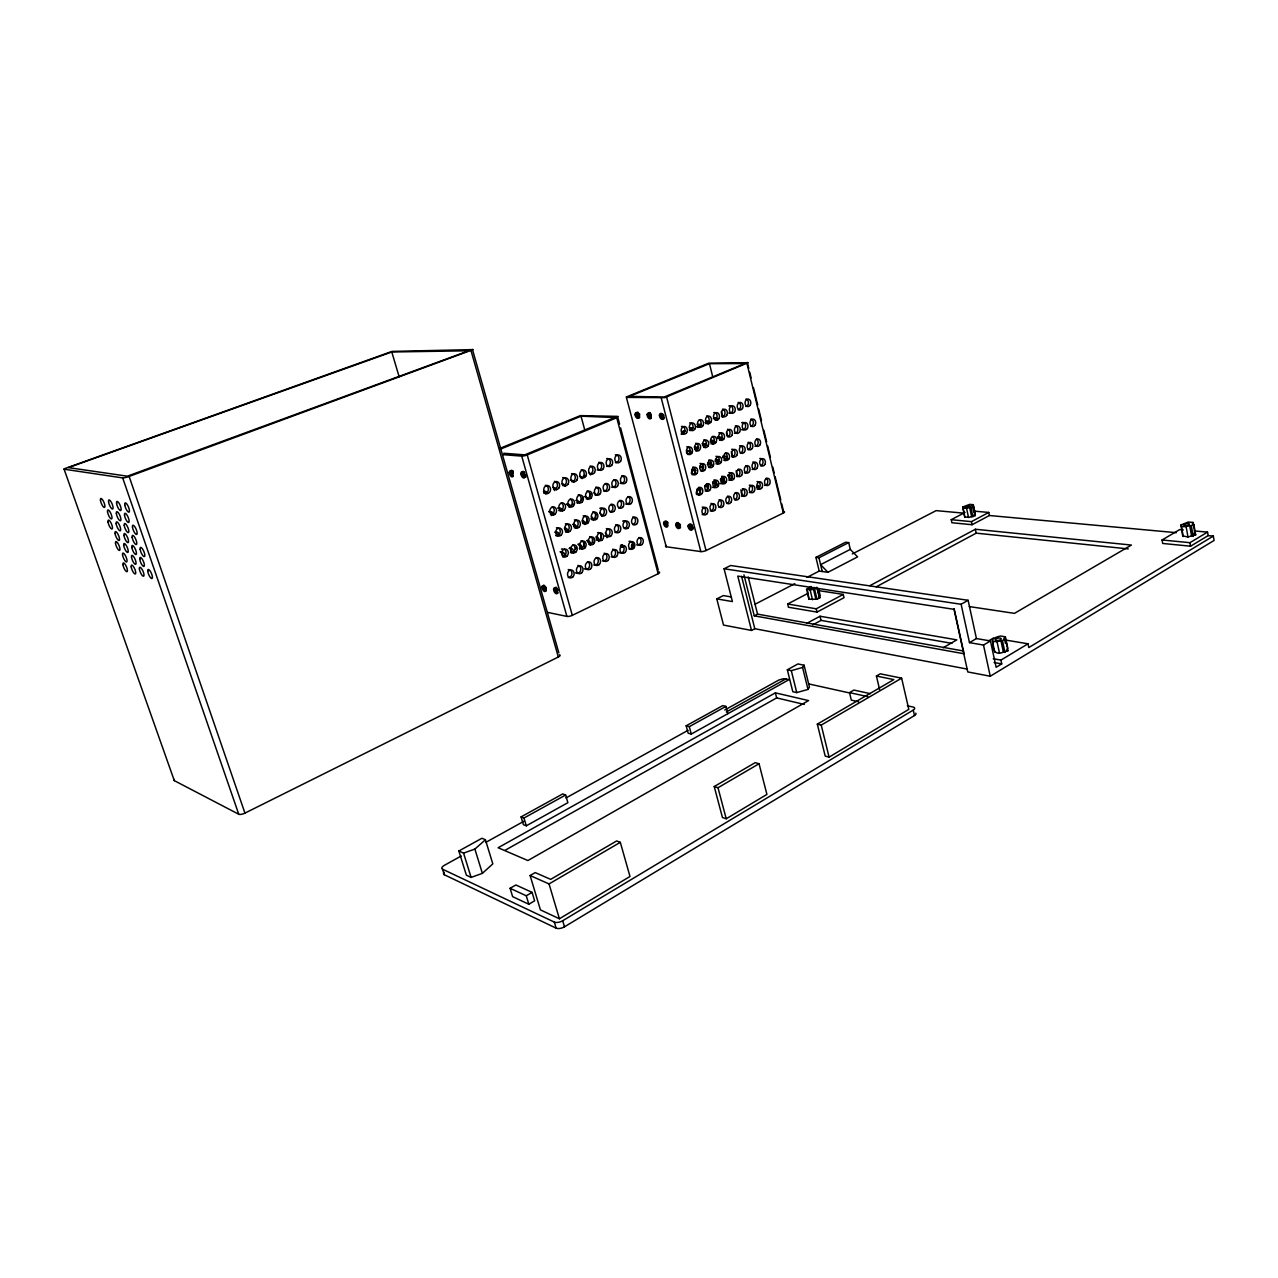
<?xml version="1.0" encoding="UTF-8"?>
<svg xmlns="http://www.w3.org/2000/svg" width="1278" height="1278" viewBox="0 0 1278 1278"><rect width="100%" height="100%" fill="white"/><g stroke="black" fill="none" stroke-linecap="round" stroke-linejoin="round"><path stroke-width="1.5" d="M1180.984 524.97C1181.687 528.549 1188.604 525.37 1191.32 525.865L1193.844 524.363L1195.713 534.827L1187.981 536.968L1182.693 535.913L1180.984 524.97L1188.252 522.031L1192.997 522.43L1194.866 532.862L1193.748 533.533M962.925 506.919C962.494 509.89 969.059 507.238 970.913 507.622L973.389 506.328L975.354 515.545L969.155 517.366L964.682 516.967L962.925 506.919L969.619 504.363L973.293 504.682L975.258 513.884L974.155 514.459M808 689.417L809.469 687.133L804.086 665.231L797.935 663.937L787.344 669.784L792.791 691.686L796.753 692.596L808 689.417L802.584 667.451L804.086 665.231M816.754 587.257L819.869 597.753L817.025 599.254L808.974 599.206L807.728 591.522M482.365 873.353L492.813 863.88L485.432 839.758L481.918 838.256L458.85 851.004L466.374 875.19L471.103 877.411L482.365 873.353L474.889 849.071L485.432 839.758M967.334 669.113L754.803 628.712L751.528 630.437L737.773 576.106L954.027 609.334L967.781 671.924L990.242 676.238L1214.1 540.434L1213.333 536.073L1208.157 535.61L1190.569 546.201L1162.708 543.454L1162.069 539.987L1179.658 529.619L1183.364 529.955M461.262 855.972L444.409 865.302A5.687 2.332 -19.3 0 0 442.539 869.2L444.281 874.727L556.154 928.163A6.23 2.891 -18.3 0 0 564.493 926.806L914.505 715.536A5.4 2.157 -11.7 0 0 915.767 713.172M993.278 658.729L1000.93 660.103L1001.728 663.905L996.137 667.292L990.466 640.949L976.424 638.553L969.475 642.626L961.104 604.27L724.067 568.774L732.422 601.587L716.782 598.887L723.524 625.07L751.528 630.437M1213.333 536.073L1028.79 647.563L1028.007 643.808L1004.971 639.943M992.766 641.332C992.591 649.815 994.46 655.55 1003.406 652.227L1008.022 650.678L1005.61 639.351L1004.045 639.096L1005.387 636.811L1007.783 648.09L1006.505 650.358L1008.022 650.678M1000.93 660.103L1028.007 643.808M559.397 918.77L629.99 876.468L620.309 842.33L616.683 840.94L550.674 879.36L535.226 872.602L530.114 875.542L540.418 909.872L559.397 918.77L549.045 883.929L530.114 875.542M726.223 818.783L766.912 794.405L759.036 763.749L755.218 762.646L714.226 786.545L722.453 817.521L726.223 818.783L717.996 787.727L714.226 786.545M876.42 676.03L893.801 679.608L817.329 724.131L825.205 756.081L829.087 757.135L908.818 709.354L901.629 678.171L880.27 673.81L876.42 676.03L879.583 689.513M1162.069 539.987L1189.93 542.687L1207.534 532.127L1208.157 535.61M442.539 869.2L554.332 922.093A6.23 2.875 -18.3 0 0 562.687 920.735L913.243 710.089A5.4 2.141 -11.7 0 0 913.099 707.038L907.332 705.76M1005.387 636.811L1000.69 636.029C990.865 637.77 988.357 643.585 1000.994 640.917L1005.61 639.351M988.405 640.997L993.469 638.01M969.475 642.626L983.501 645.055L990.466 640.949M1192.997 522.43L1192.294 524.188L1193.844 524.363M528.82 904.249L534.635 900.83L532.095 892.379L515.865 884.967L510.098 888.306L512.638 896.661L528.82 904.249L526.264 895.782L510.098 888.306M526.264 895.782L532.095 892.379M549.045 883.929L620.309 842.33M817.329 724.131L821.227 725.089L901.629 678.171M717.996 787.727L759.036 763.749M943.18 647.77L956.791 639.863L820.029 616.236L806.849 623.313M858.64 701.782L851.308 700.12L849.519 692.612L853.896 690.072L870.398 693.682M961.104 604.27L968.117 600.293L976.424 638.553M505.034 850.317L776.673 697.9L804.341 704.45M775.395 692.852L498.132 847.745L527.894 860.541L808.591 700.584L775.395 692.852L776.673 697.9M727.805 713.699L725.904 706.399L722.741 705.616L686.158 725.792L688.139 733.173L691.254 734.051L789.149 679.576L783.462 678.698L778.829 680.04L724.706 710.025M726.351 711.958L785.938 678.874M526.296 825.812L567.879 802.68L565.643 795.012L562.687 793.942L521.073 816.898L523.389 824.645L526.296 825.812L523.98 818.032L521.073 816.898M523.98 818.032L565.643 795.012M686.158 725.792L689.289 726.655L725.904 706.399M485.688 842.442L524.06 821.179M565.93 797.983L688.059 730.313M876.213 586.842L976.216 533.15L1128.266 548.917M812.808 624.814L821.035 620.389L951.934 643.361M870.014 585.612L975.386 529.252L1131.413 545.067L1014.46 613.36L969.283 606.571M807.776 593.455L787.647 603.999L788.446 607.242L817.025 612.098L844.023 597.673L843.256 594.414L818.303 590.548M965.066 512.43L951.231 519.683L951.902 522.75L972.079 524.731L989.412 515.513L1176.303 532.686M787.647 603.999L816.227 608.807L843.256 594.414M951.231 519.683L971.424 521.648L988.773 512.446L989.412 515.513M819.869 597.753L818.671 597.561L820.252 595.692L818.687 589.206M811.099 586.426L806.482 589.302L810.811 589.941L817.505 587.976M973.293 504.682L972.191 505.257L973.948 512.75M743.956 574.876L754.276 615.836L757.55 614.127L963.58 651.013M827.904 572.304L857.586 556.889L850.285 549.38L848.704 542.591L845.637 542.223L815.923 557.4L819.198 571.074L827.904 572.304L820.604 564.652L850.285 549.38M754.771 604.382L794.82 583.679M807.009 577.368L819.198 571.074M852.298 553.965L936.135 510.625L963.34 513.117M815.923 557.4L818.958 557.799L848.704 542.591M716.782 598.887L723.316 595.58L731.16 596.906M64.14 469.202L122.672 477.908A5.24 0.799 -17.3 0 0 129.126 476.438L473.084 349.597L392.011 351.402L63.98 468.882L174.303 780.634L238.746 814.246A4.952 1.677 -20.5 0 0 244.945 813.112L558.326 657.004A4.281 1.374 -16.2 0 0 559.381 654.751M724.067 568.774L730.681 565.499L968.117 600.293M547.655 612.386L566.905 616.411A4.01 1.214 -15.9 0 0 572.304 615.341L658.138 573.742A3.866 1.134 -14.9 0 0 658.793 571.937M626.955 397.41L664.8 397.65L748.189 362.664L708.603 363.224L626.268 397.027L666.237 546.76L700.839 551.585A3.802 1.086 -14.4 0 0 706.031 550.53L783.334 513.069A3.69 1.022 -13.6 0 0 784.133 511.631M502.749 454.649L521.728 456.118A4.106 0.863 -15.6 0 0 527.239 454.904L616.731 417.746A3.962 0.815 -14.9 0 0 617.53 416.372L580.404 415.606L499.826 448.386M499.81 449.393L581.027 416.181L614.734 417.539L524.747 454.856L503.708 453.259M709.45 363.687L629.623 396.324L664.001 397.107L744.85 363.559L709.45 363.687L712.789 377.074M391.787 351.993L68.421 467.62L127.369 476.183L468.754 350.779L391.787 351.993L399.135 376.738M458.85 851.004L463.563 853.113L474.889 849.071M787.344 669.784L791.306 670.646L802.584 667.451M973.389 506.328L972.382 505.385M974.044 511.12L988.773 512.446M1194.531 530.945L1207.534 532.127M1194.131 534.683L1195.713 534.827M974.124 515.433L975.354 515.545M754.276 615.836L964.043 653.761L954.139 608.647M994.092 662.515L1001.728 663.905M849.519 692.612L867.826 696.654M809.134 684.002L849.566 692.964M122.672 477.908L238.746 814.246M129.126 476.438L244.945 813.112M463.563 853.113L471.103 877.411M562.687 920.735L564.493 926.806M554.332 922.093L556.154 928.163M472.445 349.421L558.837 652.818M471.039 350.747L558.326 657.004M527.239 454.904L572.304 615.341M521.728 456.118L566.905 616.411M581.027 416.181L584.669 429.616M689.289 726.655L691.254 734.051M618.041 418.289L619.574 424.056M620.597 427.906L658.282 570.02M616.731 417.746L658.138 573.742M661.301 398.225L700.839 551.585M666.605 397.043L706.031 550.53M741.575 576.314L754.803 628.712M748.205 576.937L757.55 614.127M721.351 411.484L722.789 417.235M726.591 432.523L727.549 436.357M731.351 451.645L732.789 457.38M736.112 470.767L737.55 476.518M740.873 489.905L742.31 495.64M791.306 670.646L796.753 692.596M821.227 725.089L829.087 757.135M746.991 363.671L783.334 513.069M813.479 589.302L815.843 599.062M820.029 616.236L821.035 620.389M816.227 608.807L817.025 612.098M810.156 590.021L812.52 599.781M806.61 589.462L808.974 599.206M747.374 362.521L748.78 368.32M749.723 372.202L751.129 378M753.477 387.681L757.726 405.094M758.653 408.96L761.48 420.574M763.829 430.255L766.656 441.853M767.599 445.734L770.426 457.348M772.775 467.013L774.18 472.828M775.123 476.694L780.778 499.922M781.721 503.788L783.59 511.519M817.185 588.407L818.99 596.363M814.661 589.477L817.025 599.254M818.958 557.799L822.249 571.506M913.243 710.089L914.505 715.536M983.501 645.055L990.242 676.238M1000.994 640.917L1003.406 652.227M970.913 507.622L972.893 516.855M975.386 529.252L976.216 533.15M969.683 507.51L971.663 516.743M971.424 521.648L972.079 524.731M997.048 641.748L999.476 653.058M966.535 508.213L968.516 517.446M992.367 640.949L994.795 652.227M962.877 507.877L964.858 517.095M1004.268 637.818L1005.466 643.473M1002.559 641.173L1004.971 652.499M1181.351 526.089L1183.236 536.52M1191.32 525.865L1193.205 536.345M1189.738 525.721L1191.607 536.185M1189.93 542.687L1190.569 546.201M1186.096 526.504L1187.981 536.968M663.985 417.571A2.316 1.294 67.2 0 1 662.148 417.618A2.316 1.294 67.2 0 1 661.141 414.679A2.316 1.294 67.2 0 1 662.803 414.104M663.522 414.919A2.316 1.294 67.2 0 1 663.985 416.021M692.612 526.951A2.284 1.262 64.7 0 1 691.254 528.725A2.284 1.262 64.7 0 1 689.8 525.29A2.284 1.262 64.7 0 1 692.149 525.865M693.235 528.213A2.284 1.262 64.7 0 1 691.606 526.744A2.284 1.262 64.7 0 1 691.318 524.475M693.139 527.287A3.035 1.677 64.7 0 1 691.765 529.571A3.035 1.677 64.7 0 1 689.305 526.28A3.035 1.677 64.7 0 1 690.679 523.996M691.717 524.619A3.035 1.677 64.7 0 1 692.197 525.162M663.905 417.219A2.316 1.294 67.2 0 1 662.627 414.2M664.049 418.673A3.099 1.725 67.2 0 1 661.221 417.107A3.099 1.725 67.2 0 1 661.157 413.273M725.361 452.987A3.77 2.939 -86 0 1 727.07 457.38A3.77 2.939 -86 0 1 723.843 460.288M715.952 456.342A3.786 2.971 -85.9 0 1 719.29 459.936A3.786 2.971 -85.9 0 1 715.952 463.85M708.843 459.984A3.802 2.987 -85.7 0 1 711.431 463.626A3.802 2.987 -85.7 0 1 708.843 467.508M731.703 449.297A3.77 2.923 -86.1 0 1 735.01 452.891A3.77 2.923 -86.1 0 1 731.703 456.757M739.499 445.782A3.754 2.907 -86.3 0 1 742.758 448.882A3.754 2.907 -86.3 0 1 740.25 453.195M748.013 442.284A3.738 2.891 -86.4 0 1 750.505 445.894A3.738 2.891 -86.4 0 1 747.997 449.696M756.432 439.057A3.738 2.875 -86.5 0 1 758.094 443.402A3.738 2.875 -86.5 0 1 754.947 446.262M699.993 463.483A3.818 3.003 -85.6 0 1 703.379 466.598A3.818 3.003 -85.6 0 1 700.791 470.991M692.724 467.061A3.834 3.019 -85.4 0 1 695.328 471.215A3.834 3.019 -85.4 0 1 691.925 474.681M718.827 432.779A3.786 2.955 -86.8 0 1 722.15 435.926A3.786 2.955 -86.8 0 1 719.594 440.271M712.421 436.469A3.802 2.987 -86.7 0 1 714.146 440.894A3.802 2.987 -86.7 0 1 710.887 443.801M703.747 439.872A3.818 3.003 -86.5 0 1 706.351 443.546A3.818 3.003 -86.5 0 1 703.747 447.428M727.486 429.312A3.786 2.939 -86.9 0 1 730.042 432.97A3.786 2.939 -86.9 0 1 727.486 436.788M735.329 425.862A3.77 2.923 -87 0 1 737.837 429.999A3.77 2.923 -87 0 1 734.546 433.338M741.623 422.73A3.754 2.907 -87.1 0 1 745.633 426.085A3.754 2.907 -87.1 0 1 741.607 429.68M750.841 419.04A3.738 2.891 -87.3 0 1 753.349 422.683A3.738 2.891 -87.3 0 1 750.825 426.453M695.647 443.274A3.834 3.019 -86.4 0 1 698.267 446.965A3.834 3.019 -86.4 0 1 695.647 450.846M686.733 446.869A3.834 3.035 -86.2 0 1 690.152 450.032A3.834 3.035 -86.2 0 1 687.532 454.441M735.313 492.589A3.754 2.907 -84.5 0 1 737.071 496.423A3.754 2.907 -84.5 0 1 734.562 499.794M727.501 496.231A3.77 2.923 -84.3 0 1 729.275 500.081A3.77 2.923 -84.3 0 1 726.751 503.468M718.955 499.81A3.77 2.955 -84.2 0 1 721.527 503.372A3.77 2.955 -84.2 0 1 718.955 507.27M742.342 488.771A3.738 2.891 -84.7 0 1 744.834 492.813A3.738 2.891 -84.7 0 1 741.575 496.215M749.307 485.209A3.722 2.875 -84.8 0 1 752.55 488.707A3.722 2.875 -84.8 0 1 749.291 492.573M756.975 481.63A3.722 2.86 -85 0 1 760.202 485.113A3.722 2.86 -85 0 1 756.959 488.979M766.065 478.244A3.706 2.844 -85.1 0 1 767.695 482.525A3.706 2.844 -85.1 0 1 764.579 485.4M710.983 503.388A3.786 2.971 -84 0 1 713.539 507.446A3.786 2.971 -84 0 1 710.201 510.928M702.213 507.158A3.802 2.987 -83.8 0 1 705.6 510.689A3.802 2.987 -83.8 0 1 702.213 514.667M728.843 472.652A3.77 2.923 -85.2 0 1 732.166 476.215A3.77 2.923 -85.2 0 1 728.843 480.113M721.75 476.215A3.77 2.939 -85.1 0 1 724.227 480.784A3.77 2.939 -85.1 0 1 720.233 483.515M713.923 479.937A3.786 2.971 -84.9 0 1 716.399 484.538A3.786 2.971 -84.9 0 1 712.389 487.269M738.157 469.282A3.754 2.907 -85.4 0 1 739.85 473.627A3.754 2.907 -85.4 0 1 736.655 476.534M745.905 465.719A3.738 2.891 -85.5 0 1 747.582 470.048A3.738 2.891 -85.5 0 1 744.403 472.94M752.886 461.981A3.722 2.875 -85.7 0 1 755.346 466.039A3.722 2.875 -85.7 0 1 752.119 469.393M759.803 458.514A3.722 2.86 -85.8 0 1 762.998 461.566A3.722 2.86 -85.8 0 1 760.522 465.831M706.654 483.675A3.802 2.987 -84.8 0 1 708.395 488.068A3.802 2.987 -84.8 0 1 705.121 491.024M698.635 487.349A3.818 3.003 -84.6 0 1 700.392 491.742A3.818 3.003 -84.6 0 1 697.101 494.714M713.747 412.57A3.802 2.971 -87.6 0 1 717.006 415.27A3.802 2.971 -87.6 0 1 715.265 419.807M706.542 415.973A3.818 3.003 -87.5 0 1 709.114 420.19A3.818 3.003 -87.5 0 1 705.76 423.561M699.338 419.791A3.834 3.019 -87.3 0 1 700.967 424.743A3.834 3.019 -87.3 0 1 697.037 426.916M722.453 409.152A3.786 2.955 -87.7 0 1 724.993 413.337A3.786 2.955 -87.7 0 1 721.671 416.692M730.329 405.749A3.786 2.939 -87.8 0 1 732.773 410.43A3.786 2.939 -87.8 0 1 728.811 413.034M728.811 406.037A3.786 2.939 -87.8 0 1 729.562 405.765M738.157 402.394A3.77 2.923 -87.9 0 1 740.681 406.069A3.77 2.923 -87.9 0 1 738.141 409.855M745.937 399.055A3.754 2.907 -88 0 1 748.445 402.714A3.754 2.907 -88 0 1 745.921 406.5M689.641 422.922A3.834 3.035 -87.2 0 1 693.075 426.628A3.834 3.035 -87.2 0 1 689.641 430.526M681.478 426.421A3.85 3.067 -87.1 0 1 684.944 430.143A3.85 3.067 -87.1 0 1 681.494 434.057M694.801 448.786A3.834 3.019 -86.4 0 0 699.993 449.457A3.834 3.019 -86.4 0 0 697.996 443.418A3.834 3.019 -86.4 0 0 694.801 448.786A3.674 2.891 -86.2 0 1 698.731 447.827M687.356 450.415A3.674 2.907 -86.1 0 1 689.864 453.466M694.353 447.044A3.658 2.891 -86.2 0 1 697.596 450.064M702.053 443.642A3.658 2.875 -86.4 0 1 705.28 447.604M710.456 440.239A3.642 2.86 -86.5 0 1 712.9 444.233M717.309 436.916A3.626 2.844 -86.6 0 1 720.488 439.92M683.107 431.181A3.69 2.923 -86.9 0 1 684.305 432.299M689.385 427.635A3.674 2.907 -87 0 1 692.452 429.775M697.133 424.28A3.658 2.891 -87.2 0 1 700.376 427.331M706.303 421.165A3.658 2.875 -87.3 0 1 708.044 424.008M713.939 417.858A3.642 2.86 -87.4 0 1 715.472 419.791M697.261 488.947A3.642 2.875 -84.5 0 1 698.635 495.353M704.929 485.448A3.642 2.86 -84.7 0 1 706.83 491.151M712.549 481.95A3.626 2.844 -84.9 0 1 714.434 487.621M720.84 478.691A3.61 2.828 -85 0 1 722.358 483.308M727.645 475.033A3.61 2.812 -85.2 0 1 729.866 479.857M692.325 469.729A3.658 2.891 -85.3 0 1 694.817 473.691M700.04 466.278A3.642 2.875 -85.5 0 1 702.325 471.167M707.692 462.812A3.642 2.86 -85.6 0 1 710.153 466.774M715.297 459.393A3.626 2.844 -85.7 0 1 717.549 464.265M722.869 456.006A3.61 2.828 -85.9 0 1 725.105 460.863M727.837 476.039A3.61 2.812 -85.1 0 1 732.326 478.18M720.281 479.49A3.626 2.828 -85 0 1 724.818 482.589M712.693 482.972A3.626 2.844 -84.8 0 1 717.246 485.129M705.057 486.487A3.642 2.86 -84.7 0 1 708.555 486.295M696.462 494.346A3.658 2.875 -84.5 0 1 700.871 489.793M691.302 473.211A3.674 2.891 -85.3 0 1 695.951 470.56M686.526 452.923A3.674 2.907 -86.1 0 1 690.983 451.23M681.318 434.344A3.69 2.923 -86.9 0 1 685.343 431.293M689.321 430.047A3.674 2.907 -87 0 1 693.123 427.938M699.625 467.972A3.658 2.875 -85.4 0 1 703.667 467.093M707.293 464.489A3.642 2.86 -85.6 0 1 712.405 465.991M714.929 461.07A3.626 2.844 -85.7 0 1 719.818 461.662M722.517 457.652A3.626 2.828 -85.9 0 1 725.489 456.23A3.626 2.828 -85.9 0 1 727.565 459.153M717.693 438.498A3.626 2.844 -86.6 0 1 722.565 439.137M710.057 441.853A3.642 2.86 -86.5 0 1 714.977 442.492M702.389 445.239A3.658 2.875 -86.4 0 1 706.958 445.064M713.364 418.497A3.642 2.86 -87.4 0 1 717.741 419.871M705.168 422.507A3.658 2.875 -87.3 0 1 709.737 422.363M697.085 426.676A3.674 2.891 -87.1 0 1 701.51 425.031M679.72 524.363A2.252 1.23 64.8 0 1 679.896 527.255A2.252 1.23 64.8 0 1 677.723 525.849A2.252 1.23 64.8 0 1 677.931 523.213M679.401 523.916A2.252 1.23 64.8 0 0 678.634 523.293A2.252 1.23 64.8 0 0 680.439 526.584M651.157 417.618A2.3 1.278 67.3 0 1 648.984 415.749A2.3 1.278 67.3 0 1 649.687 413.337M650.055 413.417A2.3 1.278 67.3 0 1 651.157 414.471M758.765 488.835A2.189 1.294 64.7 0 1 758.541 485.464M758.493 486.103A2.907 1.709 64.7 0 0 759.611 488.771A2.189 1.278 64.7 0 0 757.918 486.167A2.189 1.278 64.7 0 0 756.56 487.461M667.787 525.689A2.236 1.214 65 0 1 665.391 523.916A2.236 1.214 65 0 1 666.461 521.823M666.844 522.079A2.236 1.214 65 0 1 667.787 523.421M638.696 413.561A2.268 1.246 67.4 0 1 639.128 417.091A2.268 1.246 67.4 0 1 636.779 414.823A2.268 1.246 67.4 0 1 638.329 413.209M651.189 416.388A2.3 1.278 67.3 0 1 650.39 413.305M639.463 416.277A2.268 1.246 67.4 0 1 638.297 412.874M667.883 524.843A2.236 1.214 65 0 1 666.653 521.951M758.11 488.691A2.907 1.709 64.7 0 1 757.439 485.959M651.093 418.417A3.067 1.693 67.3 0 1 648.393 415.206A3.067 1.693 67.3 0 1 649.911 412.682M639.671 417.602A3.035 1.661 67.4 0 1 636.364 414.935A3.035 1.661 67.4 0 1 638.425 412.634M639.335 413.721A3.035 1.661 67.4 0 1 639.703 414.439M667.691 526.568A2.987 1.613 65 0 1 664.8 523.373A2.987 1.613 65 0 1 666.541 521.248M667.515 522.159A2.987 1.613 65 0 1 667.931 522.798M680.551 527.574A3.003 1.645 64.8 0 1 677.484 526.264A3.003 1.645 64.8 0 1 677.771 522.478M680.152 524.284A3.003 1.645 64.8 0 1 680.487 525.002M666.237 546.76A3.69 1.038 -14.7 0 1 666.189 545.482M525.434 474.553A2.444 1.198 67 0 1 524.779 476.726A2.444 1.198 67 0 1 522.83 474.314A2.444 1.198 67 0 1 523.469 472.141M523.836 472.237A2.444 1.198 67 0 1 524.587 472.892M557.751 592.449A2.396 1.15 64.8 0 1 555.499 589.989A2.396 1.15 64.8 0 1 556.553 588.168M556.936 588.439A2.396 1.15 64.8 0 1 557.927 589.909M557.943 590.867A2.396 1.15 64.8 0 1 557 588.663M557.911 593.216A3.211 1.534 64.8 0 1 554.987 589.605A3.211 1.534 64.8 0 1 556.649 587.592M525.705 475.656A2.444 1.198 67 0 1 524.986 474.761M524.715 474.202A2.444 1.198 67 0 1 524.427 472.013M524.811 477.461A3.259 1.582 67 0 1 522.303 473.946A3.259 1.582 67 0 1 523.453 471.406M525.897 476.918A3.259 1.582 67 0 1 525.625 477.301M592.784 511.839A3.978 3.275 -83 0 1 595.628 516.104A3.978 3.275 -83 0 1 591.97 519.763M583.135 515.833A3.994 3.291 -82.7 0 1 586.89 519.539A3.994 3.291 -82.7 0 1 583.183 523.724M574.365 519.922A4.01 3.323 -82.5 0 1 578.151 523.629A4.01 3.323 -82.5 0 1 574.413 527.83M601.507 507.957A3.962 3.259 -83.2 0 1 601.539 515.785M599.829 508.324A3.962 3.259 -83.2 0 1 600.66 508.005M610.98 504.267A3.962 3.227 -83.5 0 1 610.197 511.871M619.574 500.417A3.946 3.211 -83.7 0 1 618.792 507.989M628.121 496.583A3.93 3.195 -83.9 0 1 629.862 501.599A3.93 3.195 -83.9 0 1 625.693 503.963M565.387 523.788A4.026 3.339 -82.2 0 1 569.205 527.494A4.026 3.339 -82.2 0 1 565.451 531.728M556.409 527.814A4.042 3.371 -81.9 0 1 560.227 532.047A4.042 3.371 -81.9 0 1 555.611 535.562M587.049 490.944A3.994 3.291 -84 0 1 589.925 495.241A3.994 3.291 -84 0 1 586.235 498.883M578.215 494.81A4.01 3.323 -83.7 0 1 581.107 499.139A4.01 3.323 -83.7 0 1 577.4 502.797M570.26 499.059A4.026 3.339 -83.5 0 1 569.461 506.791M595.82 487.11A3.978 3.275 -84.2 0 1 598.663 491.407A3.978 3.275 -84.2 0 1 595.005 495.017M605.357 483.499A3.962 3.259 -84.5 0 1 603.711 491.167M613.999 479.697A3.946 3.227 -84.7 0 1 615.772 484.761A3.946 3.227 -84.7 0 1 611.555 487.11M621.779 475.704A3.946 3.211 -84.9 0 1 624.479 480.48A3.946 3.211 -84.9 0 1 620.149 483.308M561.25 502.861A4.042 3.371 -83.2 0 1 560.451 510.609M559.572 510.673A4.042 3.371 -83.2 0 1 558.71 510.449M552.224 506.823A4.058 3.387 -82.9 0 1 550.53 514.667M604.127 553.214A3.962 3.227 -81.1 0 1 606.858 557.911A3.962 3.227 -81.1 0 1 602.497 560.882M596.267 557.464A3.978 3.259 -80.8 0 1 598.072 562.464A3.978 3.259 -80.8 0 1 593.807 564.956M587.608 561.665A3.978 3.275 -80.5 0 1 589.222 567.16A3.978 3.275 -80.5 0 1 584.381 568.726M612.753 549.205A3.946 3.211 -81.4 0 1 615.469 553.885A3.946 3.211 -81.4 0 1 611.14 556.841M620.485 545.259A3.93 3.195 -81.7 0 1 624.127 548.853A3.93 3.195 -81.7 0 1 620.517 553.007M619.702 552.815A3.93 3.195 -81.7 0 1 618.983 552.368M629 541.297A3.914 3.163 -81.9 0 1 632.61 544.875A3.914 3.163 -81.9 0 1 629.032 549.013M639.08 537.479A3.898 3.147 -82.2 0 1 640.805 542.431A3.898 3.147 -82.2 0 1 636.684 544.843M577.912 565.435A3.994 3.291 -80.2 0 1 580.787 569.653A3.994 3.291 -80.2 0 1 577.097 573.391M576.25 573.199A3.994 3.291 -80.2 0 1 575.499 572.736M568.151 569.653A4.01 3.323 -79.9 0 1 571.953 573.279A4.01 3.323 -79.9 0 1 568.215 577.56M597.625 532.638A3.962 3.259 -82 0 1 601.331 536.281A3.962 3.259 -82 0 1 597.657 540.466M589.749 536.568A3.978 3.275 -81.8 0 1 592.593 540.802A3.978 3.275 -81.8 0 1 588.934 544.492M581.027 540.706A3.994 3.291 -81.5 0 1 583.822 545.466A3.994 3.291 -81.5 0 1 579.365 548.454M606.299 528.693A3.962 3.227 -82.3 0 1 609.989 532.319A3.962 3.227 -82.3 0 1 606.347 536.488M605.516 536.297A3.962 3.227 -82.3 0 1 604.782 535.833M615.772 524.667A3.946 3.211 -82.5 0 1 618.552 528.884A3.946 3.211 -82.5 0 1 614.958 532.511M622.674 521.136A3.93 3.195 -82.8 0 1 627.003 523.437A3.93 3.195 -82.8 0 1 624.351 528.517M632.818 516.871A3.914 3.163 -83 0 1 632.85 524.603M572.959 544.843A4.01 3.323 -81.2 0 1 574.796 549.907A4.01 3.323 -81.2 0 1 570.451 552.4M564.029 548.917A4.026 3.339 -80.9 0 1 563.231 556.649M561.457 549.125A4.026 3.339 -80.9 0 1 562.304 548.789M581.25 469.809A4.01 3.323 -85 0 1 584.142 474.17A4.01 3.323 -85 0 1 580.436 477.796M571.506 473.675A4.026 3.339 -84.8 0 1 575.308 477.461A4.026 3.339 -84.8 0 1 571.554 481.63M562.639 477.637A4.042 3.371 -84.6 0 1 566.474 481.439A4.042 3.371 -84.6 0 1 562.687 485.624M590.085 466.039A3.994 3.291 -85.3 0 1 590.116 473.946M598.839 462.269A3.978 3.275 -85.5 0 1 601.587 467.109A3.978 3.275 -85.5 0 1 597.193 469.953M606.683 458.562A3.962 3.243 -85.7 0 1 610.373 462.332A3.962 3.243 -85.7 0 1 606.715 466.422M615.325 454.84A3.962 3.227 -85.8 0 1 618.999 458.61A3.962 3.227 -85.8 0 1 615.357 462.684M554.444 481.343A4.042 3.387 -84.3 0 1 557.4 485.72A4.042 3.387 -84.3 0 1 553.614 489.394M545.371 485.241A4.058 3.419 -84.1 0 1 548.262 490.161A4.058 3.419 -84.1 0 1 543.677 493.1M543.997 491.231A4.074 3.419 -84.1 0 0 549.891 491.838A4.074 3.419 -84.1 0 0 547.575 485.464A4.074 3.419 -84.1 0 0 543.997 491.231A3.898 3.275 -83.7 0 1 545.882 494.266M558.214 507.845A3.866 3.227 -83 0 1 560.211 510.785M548.757 511.44A3.882 3.243 -82.7 0 1 551.601 515.593M566.809 504.091A3.85 3.211 -83.2 0 1 568.774 507.015M577.065 502.286A3.834 3.179 -83.5 0 1 577.289 503.228M553.901 488.691A3.882 3.243 -84 0 1 554.556 490.512M569.461 548.022A3.85 3.179 -81 0 1 571.218 552.879M560.099 551.745A3.85 3.211 -80.7 0 1 562.687 556.809M577.944 544.156A3.834 3.163 -81.3 0 1 579.701 548.997M587.097 540.722A3.818 3.147 -81.6 0 1 588.088 542.191M596.043 537.527A3.802 3.115 -81.8 0 1 596.682 540.29M564.588 528.437A3.85 3.211 -81.9 0 1 565.85 531.888M555.275 531.84A3.866 3.227 -81.7 0 1 557.272 535.754M573.119 524.619A3.834 3.179 -82.2 0 1 574.365 527.063M582.177 521.456A3.834 3.163 -82.5 0 1 582.816 523.229M591.011 518.501A3.818 3.147 -82.7 0 1 591.219 519.443M605.245 532.91A3.802 3.099 -82.1 0 1 606.938 537.734M601.187 538.15A3.802 3.099 -82.1 0 1 601.171 535.258M596.107 536.536A3.818 3.131 -81.8 0 1 598.631 541.553M593.248 542.831A3.818 3.131 -81.8 0 1 592.816 539.092M586.906 540.45A3.818 3.147 -81.6 0 1 590.26 545.418M584.829 546.696A3.818 3.147 -81.6 0 1 584.813 542.064M578.455 544.332A3.834 3.163 -81.3 0 1 581.841 549.316M575.739 548.837A3.834 3.163 -81.3 0 1 575.723 547.831M569.141 548.534A3.85 3.179 -81 0 1 573.343 553.214M560.563 552.463A3.866 3.211 -80.7 0 1 565.02 556.154M543.469 491.663A3.898 3.275 -83.7 0 1 547.767 493.532M549.205 512.063A3.882 3.243 -82.7 0 1 553.709 514.858M554.908 532.319A3.866 3.227 -81.7 0 1 559.381 535.051M564.333 528.134A3.866 3.211 -82 0 1 567.975 532.175M557.863 508.261A3.866 3.227 -83 0 1 562.336 511.04M553.007 487.589A3.882 3.243 -84 0 1 556.457 489.762M561.649 483.883A3.866 3.227 -84.2 0 1 565.068 486.055M566.474 504.475A3.866 3.211 -83.2 0 1 570.691 506.296M572.895 524.299A3.85 3.195 -82.2 0 1 576.506 528.341M582.209 520.402A3.834 3.163 -82.5 0 1 584.973 524.507M591.442 516.823A3.818 3.147 -82.7 0 1 593.375 519.715M587.337 522.079A3.818 3.147 -82.7 0 1 587.321 519.156M599.813 513.053A3.802 3.131 -83 0 1 601.73 515.945M595.74 518.277A3.802 3.131 -83 0 1 596.139 514.491M593.551 492.893A3.818 3.147 -83.9 0 1 596.075 495.065M590.037 496.375A3.818 3.147 -83.9 0 1 591.235 493.771M584.302 496.647A3.834 3.163 -83.7 0 1 587.656 498.787M581.586 500.097A3.834 3.163 -83.7 0 1 582.209 498.228M575.819 500.385A3.85 3.179 -83.5 0 1 579.206 502.526M573.087 504.858A3.85 3.179 -83.5 0 1 573.087 503.851M588.87 472.988A3.834 3.163 -84.9 0 1 590.596 474.969M584.525 477.237A3.834 3.163 -84.9 0 1 584.733 475.256M579.605 476.422A3.85 3.179 -84.7 0 1 582.145 478.643M570.228 480.145A3.866 3.211 -84.5 0 1 573.63 482.317M546.265 590.037A2.38 1.134 65 0 1 544.268 588.902A2.38 1.134 65 0 1 543.885 585.995M544.811 585.963A2.38 1.134 65 0 1 545.179 586.235M545.882 587.129A2.38 1.134 65 0 1 546.377 588.263M513.149 475.624A2.428 1.166 67 0 1 511.088 472.365A2.428 1.166 67 0 1 512.957 471.822M633.313 546.457A2.3 1.198 64.9 0 1 633.297 544.14M622.961 546.473A2.268 1.182 65 0 1 621.555 545.131M546.217 588.631A2.38 1.134 65 0 1 545.402 587.017M513.101 473.116A2.428 1.166 67 0 1 512.813 470.959M632.083 547.703A2.3 1.198 64.9 0 1 631.604 545.147A2.3 1.198 64.9 0 1 633.121 545.035M622.178 544.875A2.268 1.182 65 0 1 622.082 547.064A2.268 1.182 65 0 1 620.373 546.313M633.281 547.272A3.067 1.597 64.9 0 1 632.658 545.818M623.249 547.208A3.035 1.566 65 0 1 622.769 547.032M621.795 546.201A3.035 1.566 65 0 1 621.348 545.578M512.989 476.279A3.227 1.55 67 0 1 510.657 472.541A3.227 1.55 67 0 1 512.031 470.416M512.526 470.719A3.227 1.55 67 0 1 513.021 471.215M546.201 590.963A3.179 1.502 65 0 1 543.533 588.215A3.179 1.502 65 0 1 543.965 585.084M174.303 780.634A4.617 1.422 -20.5 0 1 174.335 779.468M814.15 587.321A2.652 0.847 -13.2 0 1 812.217 588.775A2.652 0.847 -13.2 0 1 809.102 588.775A2.652 0.847 -13.2 0 1 811.051 587.321M444.281 874.727A5.687 2.348 -19.3 0 1 444.201 872.299M970.002 506.072L965.082 507.062L970.002 506.072M1185.025 525.593A2.939 0.927 -9 0 0 1189.53 524.22A2.939 0.927 -9 0 0 1185.329 523.932A2.939 0.927 -9 0 0 1185.025 525.593M659.432 415.35A3.099 1.725 67.2 0 0 662.451 419.376A3.099 1.725 67.2 0 0 662.387 414.679A3.099 1.725 67.2 0 0 659.432 415.35M688.075 526.105A3.035 1.677 64.7 0 0 691.094 530.162A3.035 1.677 64.7 0 0 691.047 525.721A3.035 1.677 64.7 0 0 688.075 526.105M769.596 484.042A3.706 2.844 -85.1 0 0 767.743 478.228A3.706 2.844 -85.1 0 0 764.723 483.467A3.706 2.844 -85.1 0 0 769.596 484.042M761.992 487.621A3.722 2.86 -85 0 0 760.122 481.79A3.722 2.86 -85 0 0 757.071 487.046A3.722 2.86 -85 0 0 761.992 487.621M754.339 491.215A3.738 2.875 -84.8 0 0 752.438 485.368A3.738 2.875 -84.8 0 0 749.387 490.656A3.738 2.875 -84.8 0 0 754.339 491.215M746.624 494.858A3.754 2.891 -84.7 0 0 744.723 488.979A3.754 2.891 -84.7 0 0 741.655 494.298A3.754 2.891 -84.7 0 0 746.624 494.858M738.876 498.484A3.754 2.907 -84.5 0 0 736.943 492.605A3.754 2.907 -84.5 0 0 733.86 497.941A3.754 2.907 -84.5 0 0 738.876 498.484M731.064 502.158A3.77 2.923 -84.3 0 0 729.131 496.247A3.77 2.923 -84.3 0 0 726.016 501.615A3.77 2.923 -84.3 0 0 731.064 502.158M723.268 505.96A3.786 2.955 -84.2 0 0 721.319 500.049A3.786 2.955 -84.2 0 0 718.188 505.417A3.786 2.955 -84.2 0 0 723.268 505.96M714.753 510.289A3.802 2.971 -84 0 0 714.082 503.836A3.802 2.971 -84 0 0 709.993 508.085A3.802 2.971 -84 0 0 714.753 510.289M706.782 514.028A3.802 2.987 -83.8 0 0 706.111 507.558A3.802 2.987 -83.8 0 0 701.973 511.823A3.802 2.987 -83.8 0 0 706.782 514.028M764.819 464.505A3.722 2.86 -85.8 0 0 762.934 458.642A3.722 2.86 -85.8 0 0 759.899 463.882A3.722 2.86 -85.8 0 0 764.819 464.505M757.167 468.02A3.738 2.875 -85.7 0 0 755.282 462.141A3.738 2.875 -85.7 0 0 752.231 467.413A3.738 2.875 -85.7 0 0 757.167 468.02M749.467 471.566A3.754 2.891 -85.5 0 0 747.566 465.671A3.754 2.891 -85.5 0 0 744.499 470.959A3.754 2.891 -85.5 0 0 749.467 471.566M741.719 475.144A3.754 2.907 -85.4 0 0 739.802 469.234A3.754 2.907 -85.4 0 0 736.719 474.553A3.754 2.907 -85.4 0 0 741.719 475.144M733.923 478.723A3.77 2.923 -85.2 0 0 731.99 472.796A3.77 2.923 -85.2 0 0 728.875 478.132A3.77 2.923 -85.2 0 0 733.923 478.723M726.08 482.349A3.786 2.955 -85.1 0 0 724.131 476.406A3.786 2.955 -85.1 0 0 721 481.758A3.786 2.955 -85.1 0 0 726.08 482.349M718.236 486.103A3.802 2.971 -84.9 0 0 716.271 480.145A3.802 2.971 -84.9 0 0 713.14 485.512A3.802 2.971 -84.9 0 0 718.236 486.103M710.233 489.634A3.802 2.987 -84.8 0 0 708.252 483.659A3.802 2.987 -84.8 0 0 705.089 489.059A3.802 2.987 -84.8 0 0 710.233 489.634M702.213 493.324A3.818 3.003 -84.6 0 0 700.216 487.349A3.818 3.003 -84.6 0 0 697.037 492.765A3.818 3.003 -84.6 0 0 702.213 493.324M759.979 444.872A3.738 2.875 -86.5 0 0 758.094 438.961A3.738 2.875 -86.5 0 0 755.058 444.201A3.738 2.875 -86.5 0 0 759.979 444.872M752.295 448.338A3.754 2.891 -86.4 0 0 750.394 442.412A3.754 2.891 -86.4 0 0 747.326 447.683A3.754 2.891 -86.4 0 0 752.295 448.338M744.563 451.821A3.754 2.907 -86.3 0 0 742.646 445.894A3.754 2.907 -86.3 0 0 739.563 451.182A3.754 2.907 -86.3 0 0 744.563 451.821M736.783 455.351A3.77 2.923 -86.1 0 0 734.85 449.409A3.77 2.923 -86.1 0 0 731.751 454.712A3.77 2.923 -86.1 0 0 736.783 455.351M728.939 458.882A3.786 2.939 -86 0 0 726.99 452.923A3.786 2.939 -86 0 0 723.875 458.243A3.786 2.939 -86 0 0 728.939 458.882M721.048 462.444A3.802 2.971 -85.9 0 0 719.083 456.47A3.802 2.971 -85.9 0 0 715.952 461.805A3.802 2.971 -85.9 0 0 721.048 462.444M713.172 466.151A3.802 2.987 -85.7 0 0 711.207 460.144A3.802 2.987 -85.7 0 0 708.044 465.511A3.802 2.987 -85.7 0 0 713.172 466.151M705.121 469.633A3.818 3.003 -85.6 0 0 703.14 463.626A3.818 3.003 -85.6 0 0 699.961 469.01A3.818 3.003 -85.6 0 0 705.121 469.633M697.069 473.275A3.834 3.019 -85.4 0 0 695.056 467.237A3.834 3.019 -85.4 0 0 691.861 472.652A3.834 3.019 -85.4 0 0 697.069 473.275M691.893 453.051A3.85 3.051 -86.2 0 0 689.864 446.981A3.85 3.051 -86.2 0 0 686.653 452.38A3.85 3.051 -86.2 0 0 691.893 453.051M686.653 432.619A3.866 3.067 -87.1 0 0 684.625 426.501A3.866 3.067 -87.1 0 0 681.398 431.9A3.866 3.067 -87.1 0 0 686.653 432.619M694.801 429.089A3.85 3.035 -87.2 0 0 692.788 423.002A3.85 3.035 -87.2 0 0 689.577 428.37A3.85 3.035 -87.2 0 0 694.801 429.089M708.076 446.038A3.818 3.003 -86.5 0 0 706.095 439.999A3.818 3.003 -86.5 0 0 702.916 445.351A3.818 3.003 -86.5 0 0 708.076 446.038M702.932 425.718A3.834 3.019 -87.3 0 0 700.935 419.647A3.834 3.019 -87.3 0 0 697.74 424.999A3.834 3.019 -87.3 0 0 702.932 425.718M710.887 422.123A3.818 3.003 -87.5 0 0 708.907 416.069A3.818 3.003 -87.5 0 0 705.728 421.389A3.818 3.003 -87.5 0 0 710.887 422.123M715.999 442.38A3.802 2.987 -86.6 0 0 714.019 436.357A3.802 2.987 -86.6 0 0 710.872 441.709A3.802 2.987 -86.6 0 0 715.999 442.38M723.923 438.881A3.802 2.971 -86.8 0 0 721.974 432.875A3.802 2.971 -86.8 0 0 718.827 438.194A3.802 2.971 -86.8 0 0 723.923 438.881M718.859 418.673A3.818 2.987 -87.6 0 0 716.894 412.634A3.818 2.987 -87.6 0 0 713.731 417.938A3.818 2.987 -87.6 0 0 718.859 418.673M726.783 415.254A3.802 2.955 -87.7 0 0 724.834 409.232A3.802 2.955 -87.7 0 0 721.687 414.519A3.802 2.955 -87.7 0 0 726.783 415.254M731.815 435.415A3.786 2.939 -86.9 0 0 729.866 429.424A3.786 2.939 -86.9 0 0 726.751 434.712A3.786 2.939 -86.9 0 0 731.815 435.415M734.642 411.836A3.786 2.939 -87.8 0 0 732.709 405.829A3.786 2.939 -87.8 0 0 729.594 411.085A3.786 2.939 -87.8 0 0 734.642 411.836M742.47 408.449A3.77 2.923 -87.9 0 0 740.537 402.458A3.77 2.923 -87.9 0 0 737.438 407.698A3.77 2.923 -87.9 0 0 742.47 408.449M747.406 428.497A3.754 2.907 -87.1 0 0 745.505 422.539A3.754 2.907 -87.1 0 0 742.422 427.795A3.754 2.907 -87.1 0 0 747.406 428.497M739.627 431.932A3.77 2.923 -87 0 0 737.71 425.957A3.77 2.923 -87 0 0 734.61 431.229A3.77 2.923 -87 0 0 739.627 431.932M750.234 405.094A3.77 2.907 -88 0 0 748.317 399.103A3.77 2.907 -88 0 0 745.25 404.327A3.77 2.907 -88 0 0 750.234 405.094M755.138 425.079A3.754 2.891 -87.2 0 0 753.237 419.136A3.754 2.891 -87.2 0 0 750.17 424.36A3.754 2.891 -87.2 0 0 755.138 425.079M675.711 524.651A3.003 1.645 64.8 0 0 678.714 528.613A3.003 1.645 64.8 0 0 678.602 524.188A3.003 1.645 64.8 0 0 675.711 524.651M647.131 414.615A3.067 1.693 67.3 0 0 649.927 418.912A3.067 1.693 67.3 0 0 650.198 414.503A3.067 1.693 67.3 0 0 647.131 414.615M663.586 523.197A2.987 1.613 65 0 0 666.557 527.095A2.987 1.613 65 0 0 666.381 522.686A2.987 1.613 65 0 0 663.586 523.197M635.07 414.679A3.035 1.661 67.4 0 0 638.137 418.353A3.035 1.661 67.4 0 0 637.738 413.609A3.035 1.661 67.4 0 0 635.07 414.679M520.881 473.739A3.259 1.582 66.9 0 0 523.932 478.036A3.259 1.582 66.9 0 0 523.613 473.195A3.259 1.582 66.9 0 0 520.881 473.739M553.598 589.477A3.211 1.534 64.8 0 0 556.649 593.807A3.211 1.534 64.8 0 0 556.377 589.238A3.211 1.534 64.8 0 0 553.598 589.477M642.099 544.428A3.914 3.147 -82.2 0 0 641.38 537.798A3.914 3.147 -82.2 0 0 637.035 542.223A3.914 3.147 -82.2 0 0 642.099 544.428M633.664 548.39A3.93 3.163 -81.9 0 0 632.929 541.744A3.93 3.163 -81.9 0 0 628.552 546.201A3.93 3.163 -81.9 0 0 633.664 548.39M625.15 552.384A3.93 3.195 -81.7 0 0 624.415 545.722A3.93 3.195 -81.7 0 0 620.006 550.195A3.93 3.195 -81.7 0 0 625.15 552.384M616.603 556.425A3.946 3.211 -81.4 0 0 615.836 549.732A3.946 3.211 -81.4 0 0 611.411 554.237A3.946 3.211 -81.4 0 0 616.603 556.425M607.977 560.467A3.962 3.227 -81.1 0 0 607.21 553.757A3.962 3.227 -81.1 0 0 602.753 558.278A3.962 3.227 -81.1 0 0 607.977 560.467M599.286 564.541A3.978 3.259 -80.8 0 0 598.519 557.815A3.978 3.259 -80.8 0 0 594.03 562.352A3.978 3.259 -80.8 0 0 599.286 564.541M590.628 568.758A3.994 3.275 -80.5 0 0 589.845 562.016A3.994 3.275 -80.5 0 0 585.34 566.585A3.994 3.275 -80.5 0 0 590.628 568.758M581.762 572.768A4.01 3.307 -80.2 0 0 580.979 566.01A4.01 3.307 -80.2 0 0 576.442 570.595A4.01 3.307 -80.2 0 0 581.762 572.768M572.895 576.937A4.026 3.323 -79.9 0 0 572.097 570.164A4.026 3.323 -79.9 0 0 567.528 574.765A4.026 3.323 -79.9 0 0 572.895 576.937M636.652 524.012A3.93 3.163 -83 0 0 635.917 517.366A3.93 3.163 -83 0 0 631.556 521.775A3.93 3.163 -83 0 0 636.652 524.012M628.153 527.926A3.93 3.195 -82.8 0 0 627.418 521.248A3.93 3.195 -82.8 0 0 623.025 525.689A3.93 3.195 -82.8 0 0 628.153 527.926M619.606 531.872A3.946 3.211 -82.6 0 0 618.856 525.178A3.946 3.211 -82.6 0 0 614.43 529.619A3.946 3.211 -82.6 0 0 619.606 531.872M610.996 535.849A3.962 3.227 -82.3 0 0 610.245 529.14A3.962 3.227 -82.3 0 0 605.788 533.613A3.962 3.227 -82.3 0 0 610.996 535.849M602.321 539.827A3.978 3.259 -82 0 0 601.555 533.086A3.978 3.259 -82 0 0 597.082 537.591A3.978 3.259 -82 0 0 602.321 539.827M593.599 543.853A3.994 3.275 -81.8 0 0 592.816 537.095A3.994 3.275 -81.8 0 0 588.311 541.616A3.994 3.275 -81.8 0 0 593.599 543.853M584.893 548.022A4.01 3.307 -81.5 0 0 584.11 541.249A4.01 3.307 -81.5 0 0 579.573 545.786A4.01 3.307 -81.5 0 0 584.893 548.022M575.979 551.968A4.026 3.323 -81.2 0 0 575.18 545.163A4.026 3.323 -81.2 0 0 570.611 549.732A4.026 3.323 -81.2 0 0 575.979 551.968M567.049 556.09A4.026 3.339 -80.9 0 0 566.25 549.268A4.026 3.339 -80.9 0 0 561.649 553.853A4.026 3.339 -80.9 0 0 567.049 556.09M631.14 503.516A3.93 3.195 -83.9 0 0 630.405 496.822A3.93 3.195 -83.9 0 0 626.012 501.216A3.93 3.195 -83.9 0 0 631.14 503.516M622.61 507.382A3.946 3.211 -83.7 0 0 621.859 500.656A3.946 3.211 -83.7 0 0 617.45 505.082A3.946 3.211 -83.7 0 0 622.61 507.382M614.015 511.264A3.962 3.227 -83.5 0 0 613.248 504.522A3.962 3.227 -83.5 0 0 608.807 508.964A3.962 3.227 -83.5 0 0 614.015 511.264M605.357 515.178A3.978 3.259 -83.2 0 0 604.59 508.436A3.978 3.259 -83.2 0 0 600.117 512.877A3.978 3.259 -83.2 0 0 605.357 515.178M596.634 519.108A3.994 3.275 -83 0 0 595.867 512.334A3.994 3.275 -83 0 0 591.363 516.807A3.994 3.275 -83 0 0 596.634 519.108M587.864 523.069A4.01 3.307 -82.7 0 0 587.081 516.264A4.01 3.307 -82.7 0 0 582.544 520.769A4.01 3.307 -82.7 0 0 587.864 523.069M579.11 527.175A4.01 3.323 -82.5 0 0 578.311 520.37A4.01 3.323 -82.5 0 0 573.758 524.891A4.01 3.323 -82.5 0 0 579.11 527.175M570.148 531.073A4.026 3.339 -82.2 0 0 569.349 524.236A4.026 3.339 -82.2 0 0 564.748 528.772A4.026 3.339 -82.2 0 0 570.148 531.073M561.17 535.131A4.042 3.371 -81.9 0 0 560.355 528.261A4.042 3.371 -81.9 0 0 555.738 532.83A4.042 3.371 -81.9 0 0 561.17 535.131M555.243 513.98A4.058 3.387 -83 0 0 554.444 507.094A4.058 3.387 -83 0 0 549.796 511.631A4.058 3.387 -83 0 0 555.243 513.98M558.965 487.908A4.058 3.387 -84.3 0 0 556.665 481.55A4.058 3.387 -84.3 0 0 553.118 487.301A4.058 3.387 -84.3 0 0 558.965 487.908M564.269 509.986A4.042 3.371 -83.2 0 0 563.47 503.117A4.042 3.371 -83.2 0 0 558.853 507.638A4.042 3.371 -83.2 0 0 564.269 509.986M573.279 506.168A4.026 3.339 -83.5 0 0 572.496 499.315A4.026 3.339 -83.5 0 0 567.895 503.82A4.026 3.339 -83.5 0 0 573.279 506.168M568.023 484.154A4.042 3.371 -84.6 0 0 565.739 477.812A4.042 3.371 -84.6 0 0 562.224 483.531A4.042 3.371 -84.6 0 0 568.023 484.154M576.873 480.161A4.026 3.339 -84.8 0 0 574.621 473.834A4.026 3.339 -84.8 0 0 571.106 479.522A4.026 3.339 -84.8 0 0 576.873 480.161M582.097 502.11A4.01 3.323 -83.7 0 0 581.298 495.273A4.01 3.323 -83.7 0 0 576.745 499.762A4.01 3.323 -83.7 0 0 582.097 502.11M590.915 498.212A3.994 3.307 -84 0 0 590.132 491.391A3.994 3.307 -84 0 0 585.612 495.848A3.994 3.307 -84 0 0 590.915 498.212M585.739 476.311A4.01 3.323 -85 0 0 583.503 470A4.01 3.323 -85 0 0 580.02 475.672A4.01 3.323 -85 0 0 585.739 476.311M594.558 472.525A4.01 3.291 -85.3 0 0 592.337 466.23A4.01 3.291 -85.3 0 0 588.87 471.87A4.01 3.291 -85.3 0 0 594.558 472.525M600.293 493.58A3.994 3.275 -84.2 0 0 598.088 487.333A3.994 3.275 -84.2 0 0 594.637 492.973A3.994 3.275 -84.2 0 0 600.293 493.58M603.296 468.722A3.994 3.275 -85.5 0 0 601.091 462.444A3.994 3.275 -85.5 0 0 597.657 468.067A3.994 3.275 -85.5 0 0 603.296 468.722M611.986 464.952A3.978 3.259 -85.7 0 0 609.798 458.69A3.978 3.259 -85.7 0 0 606.395 464.297A3.978 3.259 -85.7 0 0 611.986 464.952M617.625 485.896A3.962 3.227 -84.7 0 0 615.453 479.681A3.962 3.227 -84.7 0 0 612.066 485.289A3.962 3.227 -84.7 0 0 617.625 485.896M608.983 489.714A3.978 3.259 -84.4 0 0 606.794 483.483A3.978 3.259 -84.4 0 0 603.376 489.107A3.978 3.259 -84.4 0 0 608.983 489.714M620.613 461.214A3.962 3.227 -85.8 0 0 618.456 454.968A3.962 3.227 -85.8 0 0 615.053 460.543A3.962 3.227 -85.8 0 0 620.613 461.214M626.204 482.094A3.946 3.211 -84.9 0 0 624.063 475.895A3.946 3.211 -84.9 0 0 620.677 481.486A3.946 3.211 -84.9 0 0 626.204 482.094M541.904 587.305A3.179 1.502 65 0 0 544.923 591.554A3.179 1.502 65 0 0 544.588 586.985A3.179 1.502 65 0 0 541.904 587.305M509.299 472.365A3.227 1.55 67 0 0 512.143 476.934A3.227 1.55 67 0 0 512.174 472.397A3.227 1.55 67 0 0 509.299 472.365M147.753 571.282A4.952 1.486 66.9 0 0 151.651 578.551A4.952 1.486 66.9 0 0 150.82 572.129A4.952 1.486 66.9 0 0 147.753 571.282M140.149 549.332A4.968 1.486 67.1 0 0 144.047 556.601A4.968 1.486 67.1 0 0 143.2 550.083A4.968 1.486 67.1 0 0 140.149 549.332M132.481 527.207A5 1.502 67.3 0 0 136.395 534.492A5 1.502 67.3 0 0 135.516 527.878A5 1.502 67.3 0 0 132.481 527.207M124.781 504.938A5.016 1.502 67.6 0 0 128.695 512.222A5.016 1.502 67.6 0 0 127.784 505.513A5.016 1.502 67.6 0 0 124.781 504.938M139.398 569.061A4.904 1.454 66.9 0 0 143.232 576.25A4.904 1.454 66.9 0 0 142.401 569.892A4.904 1.454 66.9 0 0 139.398 569.061M131.874 547.543A4.92 1.454 67.1 0 0 135.787 554.54A4.92 1.454 67.1 0 0 134.701 547.847A4.92 1.454 67.1 0 0 131.874 547.543M124.238 525.45A4.936 1.47 67.4 0 0 128.104 532.654A4.936 1.47 67.4 0 0 127.209 526.105A4.936 1.47 67.4 0 0 124.238 525.45M116.586 503.42A4.968 1.47 67.6 0 0 120.452 510.625A4.968 1.47 67.6 0 0 119.525 503.995A4.968 1.47 67.6 0 0 116.586 503.42M131.219 566.889A4.84 1.422 67 0 0 135.005 573.998A4.84 1.422 67 0 0 134.158 567.704A4.84 1.422 67 0 0 131.219 566.889M123.71 545.386A4.872 1.422 67.2 0 0 127.528 552.495A4.872 1.422 67.2 0 0 126.634 546.121A4.872 1.422 67.2 0 0 123.71 545.386M116.17 523.74A4.888 1.438 67.4 0 0 119.988 530.849A4.888 1.438 67.4 0 0 119.062 524.379A4.888 1.438 67.4 0 0 116.17 523.74M108.566 501.95A4.904 1.438 67.6 0 0 112.384 509.059A4.904 1.438 67.6 0 0 111.442 502.494A4.904 1.438 67.6 0 0 108.566 501.95M139.765 559.269A4.936 1.47 67 0 0 143.647 566.489A4.936 1.47 67 0 0 142.785 560.052A4.936 1.47 67 0 0 139.765 559.269M131.522 557.176A4.888 1.438 67.1 0 0 135.356 564.333A4.888 1.438 67.1 0 0 134.478 557.959A4.888 1.438 67.1 0 0 131.522 557.176M132.161 537.351A4.952 1.47 67.2 0 0 136.043 544.572A4.952 1.47 67.2 0 0 135.164 538.054A4.952 1.47 67.2 0 0 132.161 537.351M123.982 535.498A4.904 1.438 67.3 0 0 127.816 542.655A4.904 1.438 67.3 0 0 126.921 536.185A4.904 1.438 67.3 0 0 123.982 535.498M124.509 515.274A4.984 1.486 67.5 0 0 128.391 522.51A4.984 1.486 67.5 0 0 127.496 515.897A4.984 1.486 67.5 0 0 124.509 515.274M116.378 513.66A4.92 1.454 67.5 0 0 120.212 520.817A4.92 1.454 67.5 0 0 119.301 514.267A4.92 1.454 67.5 0 0 116.378 513.66M122.56 554.924A4.824 1.406 67.1 0 0 126.33 561.985A4.824 1.406 67.1 0 0 125.452 555.674A4.824 1.406 67.1 0 0 122.56 554.924M115.068 533.485A4.84 1.406 67.3 0 0 118.854 540.546A4.84 1.406 67.3 0 0 117.943 534.156A4.84 1.406 67.3 0 0 115.068 533.485M107.528 511.903A4.872 1.422 67.5 0 0 111.314 518.964A4.872 1.422 67.5 0 0 110.387 512.494A4.872 1.422 67.5 0 0 107.528 511.903M996.185 640.486A3.147 1.15 -10.6 0 0 1001.249 639A3.147 1.15 -10.6 0 0 997.175 638.345A3.147 1.15 -10.6 0 0 996.185 640.486M122.96 564.7A4.792 1.39 67 0 0 126.714 571.729A4.792 1.39 67 0 0 125.835 565.483A4.792 1.39 67 0 0 122.96 564.7M115.515 543.422A4.808 1.39 67.2 0 0 119.269 550.451A4.808 1.39 67.2 0 0 118.375 544.14A4.808 1.39 67.2 0 0 115.515 543.422M108.023 522.015A4.84 1.406 67.4 0 0 111.793 529.044A4.84 1.406 67.4 0 0 110.867 522.638A4.84 1.406 67.4 0 0 108.023 522.015M100.483 500.449A4.856 1.406 67.6 0 0 104.253 507.494A4.856 1.406 67.6 0 0 103.294 500.992A4.856 1.406 67.6 0 0 100.483 500.449"/></g></svg>
